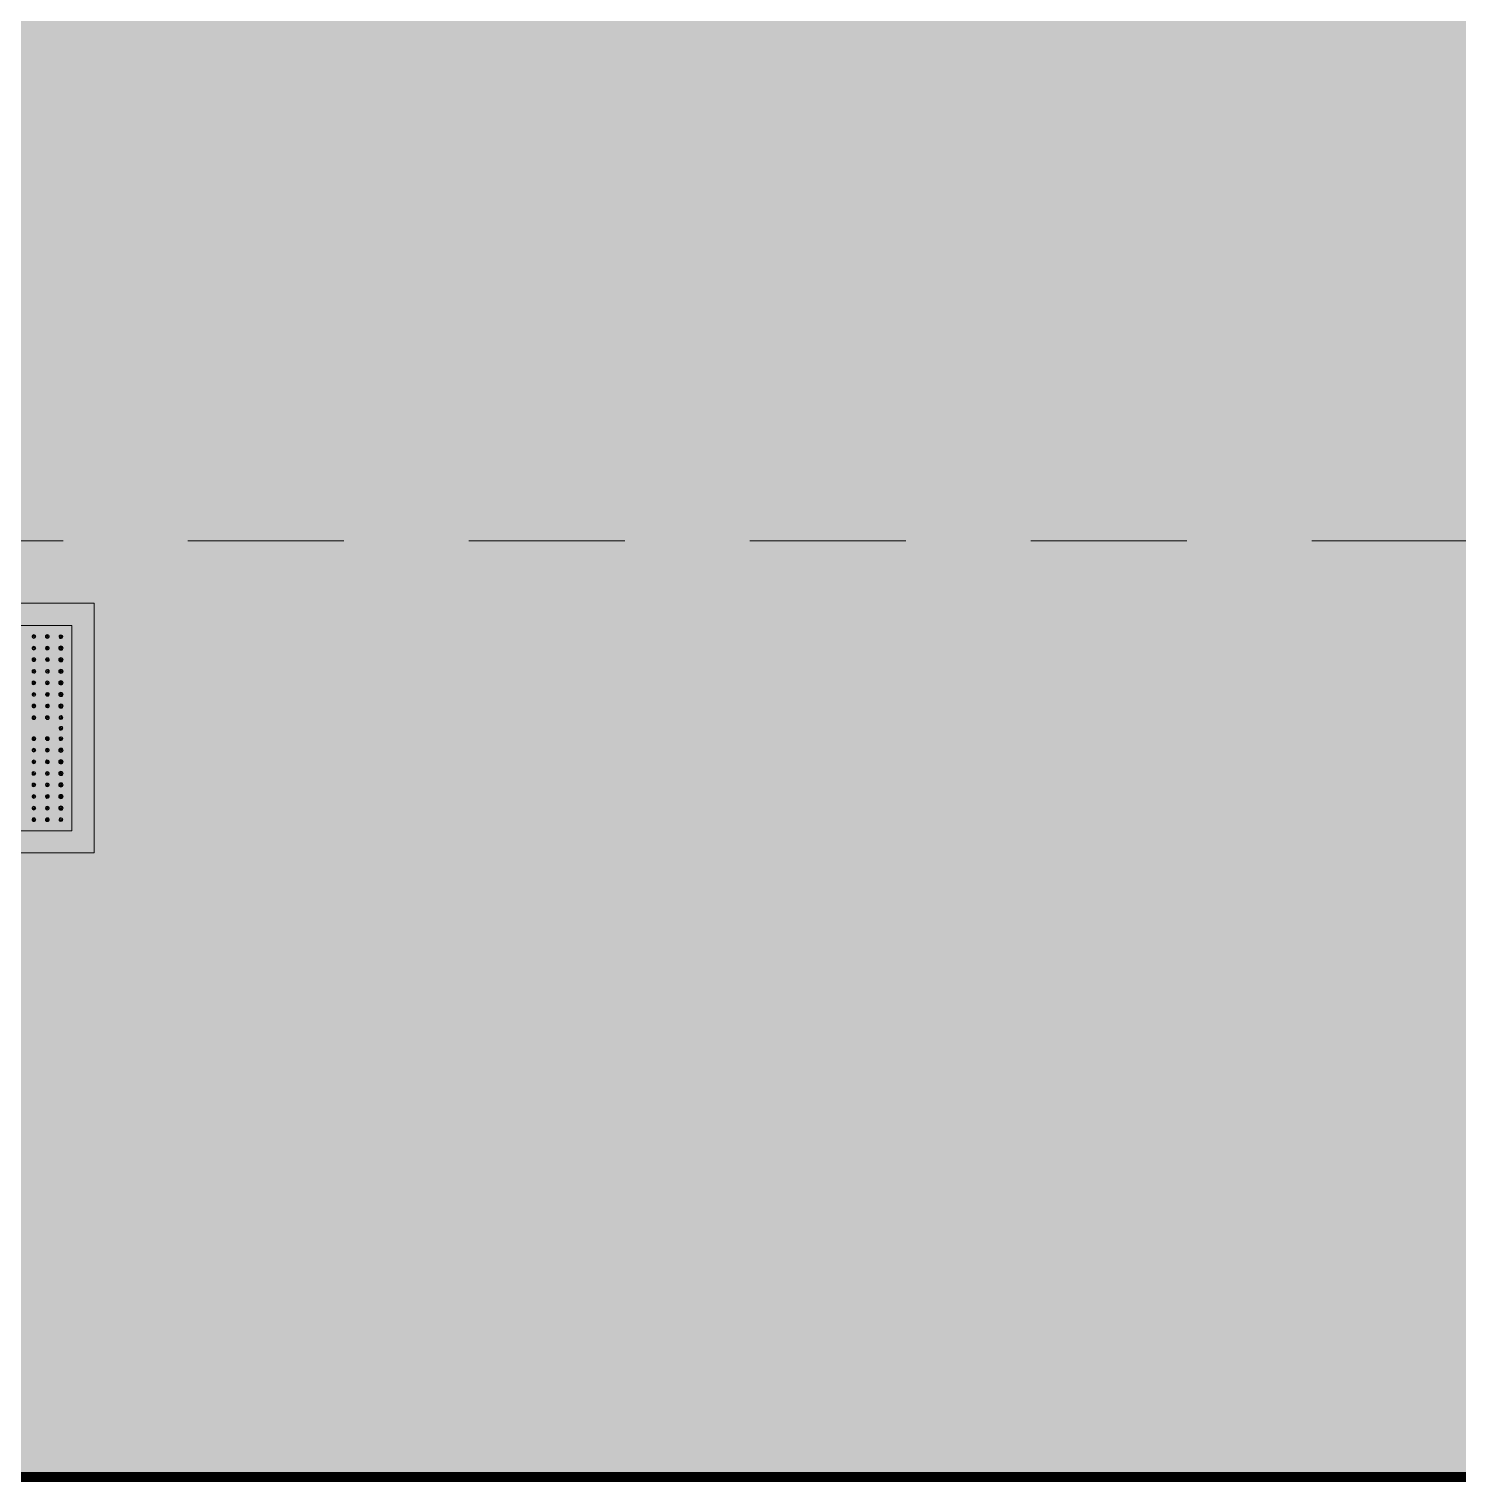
# Model space of a CAD drawing. Header units: metres. Extents: x 8 to 2416, y -346 to 476.
# Drawn here: x 216.36 to 217.504, y -99.405 to -98.241 of the extents above; entities that cross this region are included whole.
import ezdxf

# ---------------------------------------------------------------- set-up
doc = ezdxf.new("R2010")
doc.units = ezdxf.units.M
doc.linetypes.add('0', pattern=[0])
doc.linetypes.add('HIDDEN2', pattern=[0.1875, 0.125, -0.0625])
doc.layers.get('0').update_dxf_attribs({"color": 250, "linetype": '0', "lineweight": 20})
for name, color, linetype, lineweight in [('A-WALL', 250, 'Continuous', 20), ('baños', 140, 'Continuous', 0), ('PLAFON', 253, 'Continuous', 5)]:
    doc.layers.add(name, color=color, linetype=linetype, lineweight=lineweight)
doc.layers.add('Techos 1', color=7, linetype='HIDDEN2', lineweight=9, true_color=0x42391a)
doc.styles.get("Standard").update_dxf_attribs({"font": 'arial.ttf', "height": 0.1875})

# ---------------------------------------------------------------- blocks, each defined once
blk = doc.blocks.new('A$C3bae67db')
at = {"layer": 'baños'}
for points in [[(0.2, 0.2), (0, 0.2), (0, 0), (0.2, 0)], [(0.1822, 0.1822), (0.0178, 0.1822), (0.0178, 0.0178), (0.1822, 0.0178)]]:
    blk.add_lwpolyline(points, close=True, dxfattribs=at)
for centre, radius in [((0.0545, 0.0482), 0.000343), ((0.0637, 0.0482), 0.000343), ((0.1363, 0.0482), 0.000343), ((0.1455, 0.0482), 0.000343), ((0.0359, 0.0267), 0.00173), ((0.0452, 0.0267), 0.00173), ((0.0545, 0.0267), 0.00173), ((0.0637, 0.0267), 0.00173), ((0.073, 0.0267), 0.00173), ((0.0823, 0.0267), 0.00173), ((0.1177, 0.0267), 0.00173), ((0.127, 0.0267), 0.00173), ((0.1363, 0.0267), 0.00173), ((0.1455, 0.0267), 0.00173), ((0.1548, 0.0267), 0.00173), ((0.1641, 0.0267), 0.00173)]:
    blk.add_circle(centre, radius, dxfattribs=at)
for centre, radius, start, end in [((0.0266, 0.0483), 0.00152, 0.5748, 179.4262), ((0.0266, 0.0483), 0.00152, 180.5848, 359.4162), ((0.0264, 0.0483), 0.00121, 160.5364, 180.0027), ((0.0264, 0.0483), 0.00119, 179.6366, 340.6779), ((0.0264, 0.0483), 0.00119, 359.6366, 160.6779), ((0.0264, 0.0483), 0.000341, 359.3461, 180.3246), ((0.0264, 0.0483), 0.000341, 179.6707, 360), ((0.0264, 0.0483), 0.00121, 340.5364, 0.0027), ((0.0359, 0.0483), 0.00152, 0.2469, 179.7554), ((0.0359, 0.0483), 0.00152, 180.2663, 359.736), ((0.0358, 0.0483), 0.0012, 4.3496, 160.459), ((0.0358, 0.0483), 0.0012, 160.3983, 180.0015), ((0.0358, 0.0483), 0.0012, 179.8324, 340.459), ((0.0357, 0.0483), 0.000342, 359.8484, 180.1447), ((0.0357, 0.0483), 0.000342, 179.8484, 0.1447), ((0.0358, 0.0483), 0.00121, 340.4186, 4.4163), ((0.0452, 0.0483), 0.00152, 0.2446, 179.7531), ((0.0452, 0.0483), 0.00152, 180.264, 359.7337), ((0.0452, 0.0483), 0.0012, 157.0568, 212.9166), ((0.0452, 0.0483), 0.0012, 21.8072, 157.7672), ((0.0452, 0.0483), 0.0012, 212.9166, 351.2971), ((0.0451, 0.0483), 0.000342, 359.8553, 180.1516), ((0.0451, 0.0483), 0.000342, 179.8553, 0.1516), ((0.0452, 0.0483), 0.0012, 351.2971, 22.5176), ((0.0545, 0.0483), 0.00151, 359.5064, 180.4926), ((0.0545, 0.0483), 0.00151, 180.3865, 359.6124), ((0.0545, 0.0482), 0.0012, 180.0407, 160.2387), ((0.0544, 0.0483), 0.00113, 160.0026, 181.0359), ((0.0637, 0.0483), 0.00151, 359.5074, 180.4936), ((0.0637, 0.0483), 0.00151, 180.3876, 359.6135), ((0.0637, 0.0482), 0.0012, 19.7613, 359.9593), ((0.0638, 0.0483), 0.00113, 358.9641, 19.9974), ((0.073, 0.0483), 0.00152, 0.2469, 179.7554), ((0.073, 0.0483), 0.00152, 180.2663, 359.736), ((0.0731, 0.0483), 0.0012, 157.4824, 188.7029), ((0.0731, 0.0483), 0.0012, 188.7029, 327.0834), ((0.0731, 0.0483), 0.0012, 22.2328, 158.1928), ((0.0731, 0.0483), 0.000342, 359.8484, 180.1447), ((0.0731, 0.0483), 0.000342, 179.8484, 0.1447), ((0.0731, 0.0483), 0.0012, 327.0834, 22.9432), ((0.0823, 0.0483), 0.00152, 0.2446, 179.7531), ((0.0823, 0.0483), 0.00152, 180.264, 359.7337), ((0.0825, 0.0483), 0.0012, 19.541, 175.6504), ((0.0825, 0.0483), 0.00121, 175.5837, 199.5814), ((0.0825, 0.0483), 0.0012, 199.541, 0.1676), ((0.0825, 0.0483), 0.000342, 359.8553, 180.1516), ((0.0825, 0.0483), 0.000342, 179.8553, 0.1516), ((0.0824, 0.0483), 0.0012, 359.9985, 19.6017), ((0.0916, 0.0483), 0.00152, 0.5738, 179.4252), ((0.0916, 0.0483), 0.00152, 180.5838, 359.4152), ((0.0918, 0.0483), 0.00119, 19.3221, 180.3634), ((0.0918, 0.0483), 0.00121, 179.9973, 199.4636), ((0.0918, 0.0483), 0.00119, 199.3221, 0.3634), ((0.0918, 0.0483), 0.000341, 359.6754, 180.6539), ((0.0918, 0.0483), 0.000341, 180, 0.3293), ((0.0918, 0.0483), 0.00121, 359.9973, 19.4636), ((0.1084, 0.0483), 0.00152, 0.5748, 179.4262), ((0.1084, 0.0483), 0.00152, 180.5848, 359.4162), ((0.1082, 0.0483), 0.00121, 160.5364, 180.0027), ((0.1082, 0.0483), 0.00119, 179.6366, 340.6779), ((0.1082, 0.0483), 0.00119, 359.6366, 160.6779), ((0.1082, 0.0483), 0.000341, 359.3461, 180.3246), ((0.1082, 0.0483), 0.000341, 179.6707, 360), ((0.1082, 0.0483), 0.00121, 340.5364, 0.0027), ((0.1177, 0.0483), 0.00152, 0.2469, 179.7554), ((0.1177, 0.0483), 0.00152, 180.2663, 359.736), ((0.1176, 0.0483), 0.0012, 160.3983, 180.0015), ((0.1175, 0.0483), 0.0012, 179.8324, 340.459), ((0.1175, 0.0483), 0.0012, 4.3496, 160.459), ((0.1175, 0.0483), 0.000342, 359.8484, 180.1447), ((0.1175, 0.0483), 0.000342, 179.8484, 0.1447), ((0.1175, 0.0483), 0.00121, 340.4186, 4.4163), ((0.127, 0.0483), 0.00152, 0.2446, 179.7531), ((0.127, 0.0483), 0.00152, 180.264, 359.7337), ((0.1269, 0.0483), 0.0012, 157.0568, 212.9166), ((0.1269, 0.0483), 0.0012, 21.8072, 157.7672), ((0.1269, 0.0483), 0.0012, 212.9166, 351.2971), ((0.1269, 0.0483), 0.000342, 359.8553, 180.1516), ((0.1269, 0.0483), 0.000342, 179.8553, 0.1516), ((0.1269, 0.0483), 0.0012, 351.2971, 22.5176), ((0.1363, 0.0483), 0.00151, 359.5064, 180.4926), ((0.1363, 0.0483), 0.00151, 180.3865, 359.6124), ((0.1363, 0.0482), 0.0012, 180.0407, 160.2387), ((0.1362, 0.0483), 0.00113, 160.0026, 181.0359), ((0.1455, 0.0483), 0.00151, 359.5074, 180.4936), ((0.1455, 0.0483), 0.00151, 180.3876, 359.6135), ((0.1455, 0.0482), 0.0012, 19.7613, 359.9593), ((0.1456, 0.0483), 0.00113, 358.9641, 19.9974), ((0.1548, 0.0483), 0.00152, 0.2469, 179.7554), ((0.1548, 0.0483), 0.00152, 180.2663, 359.736), ((0.1548, 0.0483), 0.0012, 157.4824, 188.7029), ((0.1548, 0.0483), 0.0012, 22.2328, 158.1928), ((0.1548, 0.0483), 0.0012, 188.7029, 327.0834), ((0.1549, 0.0483), 0.000342, 359.8484, 180.1447), ((0.1549, 0.0483), 0.000342, 179.8484, 0.1447), ((0.1548, 0.0483), 0.0012, 327.0834, 22.9432), ((0.1641, 0.0483), 0.00152, 0.2446, 179.7531), ((0.1641, 0.0483), 0.00152, 180.264, 359.7337), ((0.1642, 0.0483), 0.0012, 19.541, 175.6504), ((0.1642, 0.0483), 0.00121, 175.5837, 199.5814), ((0.1642, 0.0483), 0.0012, 199.541, 0.1676), ((0.1643, 0.0483), 0.000342, 359.8553, 180.1516), ((0.1643, 0.0483), 0.000342, 179.8553, 0.1516), ((0.1642, 0.0483), 0.0012, 359.9985, 19.6017), ((0.1734, 0.0483), 0.00152, 0.5738, 179.4252), ((0.1734, 0.0483), 0.00152, 180.5838, 359.4152), ((0.1736, 0.0483), 0.00119, 19.3221, 180.3634), ((0.1736, 0.0483), 0.00121, 179.9973, 199.4636), ((0.1736, 0.0483), 0.00119, 199.3221, 0.3634), ((0.1736, 0.0483), 0.000341, 359.6754, 180.6539), ((0.1736, 0.0483), 0.000341, 180, 0.3293), ((0.1736, 0.0483), 0.00121, 359.9973, 19.4636), ((0.0266, 0.0375), 0.00152, 0.5584, 179.4439), ((0.0266, 0.0375), 0.00152, 180.5749, 359.4274), ((0.0264, 0.0375), 0.00121, 160.5329, 180.0027), ((0.0264, 0.0375), 0.00119, 179.6411, 340.67), ((0.0264, 0.0375), 0.00119, 359.6383, 160.67), ((0.0264, 0.0375), 0.000341, 359.674, 180.3196), ((0.0264, 0.0375), 0.000341, 179.674, 0.3196), ((0.0264, 0.0375), 0.00121, 340.5329, 0), ((0.0359, 0.0375), 0.00151, 359.5107, 180.5563), ((0.0359, 0.0375), 0.00151, 180.5809, 359.486), ((0.0358, 0.0374), 0.0012, 160.3106, 180), ((0.0358, 0.0374), 0.0012, 179.9258, 340.1673), ((0.0358, 0.0374), 0.0012, 359.9332, 160.1969), ((0.0358, 0.0374), 0.000342, 359.902, 179.9075), ((0.0358, 0.0374), 0.000342, 179.902, 359.9075), ((0.0358, 0.0374), 0.0012, 340.2767, 0.0031), ((0.0452, 0.0375), 0.00151, 358.7861, 167.2863), ((0.0452, 0.0375), 0.00151, 166.8285, 359.2439), ((0.0452, 0.0373), 0.0012, 19.8031, 180.0668), ((0.0452, 0.0373), 0.0012, 179.9969, 199.7233), ((0.0452, 0.0373), 0.0012, 199.8327, 0.0742), ((0.0452, 0.0373), 0.000342, 0.0925, 180.098), ((0.0452, 0.0373), 0.000342, 180.0925, 0.098), ((0.0452, 0.0373), 0.0012, 0, 19.6894), ((0.0545, 0.0375), 0.00151, 358.8207, 181.1784), ((0.0545, 0.0375), 0.00151, 180.71, 359.2891), ((0.0545, 0.0374), 0.0012, 0.1606, 160.2331), ((0.0545, 0.0374), 0.0012, 160.2964, 179.9992), ((0.0545, 0.0374), 0.0012, 180.1603, 340.0847), ((0.0545, 0.0373), 0.000343, 0.1455, 179.8586), ((0.0545, 0.0373), 0.000343, 180.1455, 359.8586), ((0.0545, 0.0374), 0.0012, 340.147, 359.9992), ((0.0637, 0.0375), 0.00151, 358.8216, 181.1793), ((0.0637, 0.0375), 0.00151, 180.7109, 359.29), ((0.0637, 0.0374), 0.0012, 19.7669, 179.8394), ((0.0637, 0.0374), 0.0012, 180.0008, 199.853), ((0.0637, 0.0374), 0.0012, 199.9153, 359.8397), ((0.0637, 0.0373), 0.000343, 0.1414, 179.8545), ((0.0637, 0.0373), 0.000343, 180.1414, 359.8545), ((0.0637, 0.0374), 0.0012, 0.0008, 19.7036), ((0.073, 0.0375), 0.00151, 12.7137, 181.2139), ((0.073, 0.0375), 0.00151, 180.7561, 13.1715), ((0.073, 0.0373), 0.0012, 160.3106, 180), ((0.073, 0.0373), 0.0012, 179.9258, 340.1673), ((0.073, 0.0373), 0.0012, 359.9332, 160.1969), ((0.073, 0.0373), 0.000342, 359.902, 179.9075), ((0.073, 0.0373), 0.000342, 179.902, 359.9075), ((0.073, 0.0373), 0.0012, 340.2767, 0.0031), ((0.0823, 0.0375), 0.00151, 359.4437, 180.4893), ((0.0823, 0.0375), 0.00151, 180.514, 359.4191), ((0.0824, 0.0374), 0.0012, 19.8031, 180.0668), ((0.0824, 0.0374), 0.0012, 179.9969, 199.7233), ((0.0824, 0.0374), 0.0012, 199.8327, 0.0742), ((0.0824, 0.0374), 0.000342, 0.0925, 180.098), ((0.0824, 0.0374), 0.000342, 180.0925, 0.098), ((0.0824, 0.0374), 0.0012, 0, 19.6894), ((0.0916, 0.0375), 0.00152, 0.5561, 179.4416), ((0.0916, 0.0375), 0.00152, 180.5726, 359.4251), ((0.0918, 0.0375), 0.00119, 19.33, 180.3617), ((0.0918, 0.0375), 0.00121, 180, 199.4671), ((0.0918, 0.0375), 0.00119, 199.33, 0.3589), ((0.0918, 0.0375), 0.000341, 359.6804, 180.326), ((0.0918, 0.0375), 0.000341, 179.6804, 0.326), ((0.0918, 0.0375), 0.00121, 359.9973, 19.4671), ((0.1084, 0.0375), 0.00152, 0.5584, 179.4439), ((0.1084, 0.0375), 0.00152, 180.5749, 359.4274), ((0.1082, 0.0375), 0.00121, 160.5329, 180.0027), ((0.1082, 0.0375), 0.00119, 179.6411, 340.67), ((0.1082, 0.0375), 0.00119, 359.6383, 160.67), ((0.1082, 0.0375), 0.000341, 359.674, 180.3196), ((0.1082, 0.0375), 0.000341, 179.674, 0.3196), ((0.1082, 0.0375), 0.00121, 340.5329, 0), ((0.1177, 0.0375), 0.00151, 359.5107, 180.5563), ((0.1177, 0.0375), 0.00151, 180.5809, 359.486), ((0.1176, 0.0374), 0.0012, 160.3106, 180), ((0.1176, 0.0374), 0.0012, 179.9258, 340.1673), ((0.1176, 0.0374), 0.0012, 359.9332, 160.1969), ((0.1176, 0.0374), 0.000342, 359.902, 179.9075), ((0.1176, 0.0374), 0.000342, 179.902, 359.9075), ((0.1176, 0.0374), 0.0012, 340.2767, 0.0031), ((0.127, 0.0375), 0.00151, 358.7861, 167.2863), ((0.127, 0.0375), 0.00151, 166.8285, 359.2439), ((0.127, 0.0373), 0.0012, 19.8031, 180.0668), ((0.127, 0.0373), 0.0012, 179.9969, 199.7233), ((0.127, 0.0373), 0.0012, 199.8327, 0.0742), ((0.127, 0.0373), 0.000342, 0.0925, 180.098), ((0.127, 0.0373), 0.000342, 180.0925, 0.098), ((0.127, 0.0373), 0.0012, 0, 19.6894), ((0.1363, 0.0375), 0.00151, 358.8207, 181.1784), ((0.1363, 0.0375), 0.00151, 180.71, 359.2891), ((0.1363, 0.0374), 0.0012, 0.1606, 160.2331), ((0.1363, 0.0374), 0.0012, 160.2964, 179.9992), ((0.1363, 0.0374), 0.0012, 180.1603, 340.0847), ((0.1363, 0.0373), 0.000343, 0.1455, 179.8586), ((0.1363, 0.0373), 0.000343, 180.1455, 359.8586), ((0.1363, 0.0374), 0.0012, 340.147, 359.9992), ((0.1455, 0.0375), 0.00151, 358.8216, 181.1793), ((0.1455, 0.0375), 0.00151, 180.7109, 359.29), ((0.1455, 0.0374), 0.0012, 19.7669, 179.8394), ((0.1455, 0.0374), 0.0012, 180.0008, 199.853), ((0.1455, 0.0374), 0.0012, 199.9153, 359.8397), ((0.1455, 0.0373), 0.000343, 0.1414, 179.8545), ((0.1455, 0.0373), 0.000343, 180.1414, 359.8545), ((0.1455, 0.0374), 0.0012, 0.0008, 19.7036), ((0.1548, 0.0375), 0.00151, 12.7137, 181.2139), ((0.1548, 0.0375), 0.00151, 180.7561, 13.1715), ((0.1548, 0.0373), 0.0012, 160.3106, 180), ((0.1548, 0.0373), 0.0012, 179.9258, 340.1673), ((0.1548, 0.0373), 0.0012, 359.9332, 160.1969), ((0.1548, 0.0373), 0.000342, 359.902, 179.9075), ((0.1548, 0.0373), 0.000342, 179.902, 359.9075), ((0.1548, 0.0373), 0.0012, 340.2767, 0.0031), ((0.1641, 0.0375), 0.00151, 359.4437, 180.4893), ((0.1641, 0.0375), 0.00151, 180.514, 359.4191), ((0.1642, 0.0374), 0.0012, 19.8031, 180.0668), ((0.1642, 0.0374), 0.0012, 179.9969, 199.7233), ((0.1642, 0.0374), 0.0012, 199.8327, 0.0742), ((0.1642, 0.0374), 0.000342, 0.0925, 180.098), ((0.1642, 0.0374), 0.000342, 180.0925, 0.098), ((0.1642, 0.0374), 0.0012, 0, 19.6894), ((0.1734, 0.0375), 0.00152, 0.5561, 179.4416), ((0.1734, 0.0375), 0.00152, 180.5726, 359.4251), ((0.1736, 0.0375), 0.00119, 19.33, 180.3617), ((0.1736, 0.0375), 0.00121, 180, 199.4671), ((0.1736, 0.0375), 0.00119, 199.33, 0.3589), ((0.1736, 0.0375), 0.000341, 359.6804, 180.326), ((0.1736, 0.0375), 0.000341, 179.6804, 0.326), ((0.1736, 0.0375), 0.00121, 359.9973, 19.4671), ((0.0267, 0.0267), 0.00152, 80.5482, 211.6333), ((0.0266, 0.0265), 0.0012, 359.9068, 160.0844), ((0.0266, 0.0265), 0.0012, 160.3515, 180.0059), ((0.0266, 0.0265), 0.0012, 179.9071, 340.0165), ((0.0267, 0.0267), 0.00151, 212.1424, 320.2087), ((0.0265, 0.0265), 0.000342, 143.4592, 215.8037), ((0.0265, 0.0265), 0.000341, 69.5336, 143.3378), ((0.0265, 0.0265), 0.000343, 215.7027, 279.6382), ((0.0265, 0.0265), 0.00034, 279.6565, 353.5617), ((0.0265, 0.0265), 0.000343, 353.5931, 69.6562), ((0.0267, 0.0267), 0.00151, 319.5304, 80.3649), ((0.0266, 0.0265), 0.0012, 340.2835, 0.0059), ((0.0359, 0.0267), 0.00151, 357.8229, 182.0302), ((0.0359, 0.0266), 0.00151, 180.8988, 359.0998), ((0.0359, 0.0264), 0.00119, 160.3205, 179.9978), ((0.0359, 0.0264), 0.0012, 180.359, 339.9505), ((0.0359, 0.0264), 0.0012, 0.359, 160.183), ((0.0359, 0.0264), 0.000343, 0.3317, 179.6746), ((0.0359, 0.0264), 0.000343, 180.3317, 359.6746), ((0.036, 0.0264), 0.00119, 340.0856, 359.9977), ((0.0452, 0.0267), 0.00151, 357.9698, 182.1771), ((0.0452, 0.0267), 0.00151, 180.9002, 359.1012), ((0.0452, 0.0264), 0.0012, 19.817, 179.641), ((0.0452, 0.0265), 0.00119, 180.0023, 199.9144), ((0.0452, 0.0265), 0.0012, 200.0495, 359.641), ((0.0452, 0.0264), 0.000343, 0.3254, 179.6683), ((0.0452, 0.0264), 0.000343, 180.3254, 359.6683), ((0.0452, 0.0265), 0.00119, 0.0022, 19.6795), ((0.0545, 0.0267), 0.00151, 357.9993, 182.0004), ((0.0545, 0.0266), 0.00151, 180.8962, 359.1035), ((0.0545, 0.0264), 0.0012, 0.3318, 160.2006), ((0.0545, 0.0264), 0.00119, 160.3206, 179.9979), ((0.0545, 0.0264), 0.0012, 180.3487, 339.9527), ((0.0545, 0.0264), 0.000343, 0.3212, 179.6802), ((0.0545, 0.0264), 0.000343, 180.3212, 359.6802), ((0.0545, 0.0264), 0.00119, 340.0873, 359.9978), ((0.0637, 0.0267), 0.00151, 357.9996, 182.0007), ((0.0637, 0.0266), 0.00151, 180.8965, 359.1038), ((0.0637, 0.0264), 0.0012, 19.7994, 179.6682), ((0.0637, 0.0264), 0.00119, 180.0022, 199.9127), ((0.0637, 0.0264), 0.0012, 200.0473, 359.6513), ((0.0637, 0.0264), 0.000343, 0.3198, 179.6788), ((0.0637, 0.0264), 0.000343, 180.3198, 359.6788), ((0.0638, 0.0264), 0.00119, 0.0021, 19.6794), ((0.073, 0.0267), 0.00151, 357.8229, 182.0302), ((0.073, 0.0267), 0.00151, 180.8988, 359.0998), ((0.073, 0.0265), 0.00119, 160.3205, 179.9978), ((0.073, 0.0265), 0.0012, 180.359, 339.9505), ((0.073, 0.0264), 0.0012, 0.359, 160.183), ((0.073, 0.0264), 0.000343, 0.3317, 179.6746), ((0.073, 0.0264), 0.000343, 180.3317, 359.6746), ((0.073, 0.0265), 0.00119, 340.0856, 359.9977), ((0.0823, 0.0267), 0.00151, 357.9698, 182.1771), ((0.0823, 0.0266), 0.00151, 180.9002, 359.1012), ((0.0823, 0.0264), 0.0012, 19.817, 179.641), ((0.0823, 0.0264), 0.00119, 180.0023, 199.9144), ((0.0823, 0.0264), 0.0012, 200.0495, 359.641), ((0.0823, 0.0264), 0.000343, 0.3254, 179.6683), ((0.0823, 0.0264), 0.000343, 180.3254, 359.6683), ((0.0823, 0.0264), 0.00119, 0.0022, 19.6795), ((0.0915, 0.0267), 0.00151, 99.6351, 220.4696), ((0.0916, 0.0267), 0.00151, 219.7913, 327.8576), ((0.0917, 0.0265), 0.0012, 19.9156, 180.0932), ((0.0917, 0.0265), 0.0012, 179.9941, 199.7165), ((0.0917, 0.0265), 0.0012, 199.9835, 0.0929), ((0.0915, 0.0267), 0.00152, 328.3667, 99.4518), ((0.0917, 0.0265), 0.000343, 110.3438, 186.4069), ((0.0917, 0.0265), 0.00034, 186.4383, 260.3435), ((0.0917, 0.0265), 0.000341, 36.6622, 110.4664), ((0.0917, 0.0265), 0.000343, 260.3618, 324.2973), ((0.0917, 0.0265), 0.000342, 324.1963, 36.5408), ((0.0917, 0.0265), 0.0012, 359.9941, 19.6485), ((0.0999, 0.0267), 0.00151, 99.6351, 220.4696), ((0.0999, 0.0267), 0.00151, 219.7913, 327.8576), ((0.1, 0.0265), 0.0012, 19.9156, 180.0932), ((0.1, 0.0265), 0.0012, 179.9941, 199.7165), ((0.1, 0.0265), 0.0012, 199.9835, 0.0929), ((0.0999, 0.0267), 0.00152, 328.3667, 99.4518), ((0.1, 0.0265), 0.000343, 110.3438, 186.4069), ((0.1, 0.0265), 0.00034, 186.4383, 260.3435), ((0.1, 0.0265), 0.000341, 36.6622, 110.4664), ((0.1, 0.0265), 0.000343, 260.3618, 324.2973), ((0.1, 0.0265), 0.000342, 324.1963, 36.5408), ((0.1, 0.0265), 0.0012, 359.9941, 19.6485), ((0.1085, 0.0267), 0.00152, 80.5482, 211.6333), ((0.1083, 0.0265), 0.0012, 160.3515, 180.0059), ((0.1083, 0.0265), 0.0012, 179.9071, 340.0165), ((0.1083, 0.0265), 0.0012, 359.9068, 160.0844), ((0.1084, 0.0267), 0.00151, 212.1424, 320.2087), ((0.1083, 0.0265), 0.000341, 69.5336, 143.3378), ((0.1083, 0.0265), 0.000342, 143.4592, 215.8037), ((0.1083, 0.0265), 0.000343, 215.7027, 279.6382), ((0.1083, 0.0265), 0.000343, 353.5931, 69.6562), ((0.1083, 0.0265), 0.00034, 279.6565, 353.5617), ((0.1085, 0.0267), 0.00151, 319.5304, 80.3649), ((0.1083, 0.0265), 0.0012, 340.2835, 0.0059), ((0.1177, 0.0267), 0.00151, 357.8229, 182.0302), ((0.1177, 0.0266), 0.00151, 180.8988, 359.0998), ((0.1177, 0.0264), 0.00119, 160.3205, 179.9978), ((0.1177, 0.0264), 0.0012, 180.359, 339.9505), ((0.1177, 0.0264), 0.0012, 0.359, 160.183), ((0.1177, 0.0264), 0.000343, 0.3317, 179.6746), ((0.1177, 0.0264), 0.000343, 180.3317, 359.6746), ((0.1177, 0.0264), 0.00119, 340.0856, 359.9977), ((0.127, 0.0267), 0.00151, 357.9698, 182.1771), ((0.127, 0.0267), 0.00151, 180.9002, 359.1012), ((0.127, 0.0264), 0.0012, 19.817, 179.641), ((0.127, 0.0265), 0.00119, 180.0023, 199.9144), ((0.127, 0.0265), 0.0012, 200.0495, 359.641), ((0.127, 0.0264), 0.000343, 0.3254, 179.6683), ((0.127, 0.0264), 0.000343, 180.3254, 359.6683), ((0.127, 0.0265), 0.00119, 0.0022, 19.6795), ((0.1363, 0.0267), 0.00151, 357.9993, 182.0004), ((0.1363, 0.0266), 0.00151, 180.8962, 359.1035), ((0.1363, 0.0264), 0.0012, 0.3318, 160.2006), ((0.1362, 0.0264), 0.00119, 160.3206, 179.9979), ((0.1363, 0.0264), 0.0012, 180.3487, 339.9527), ((0.1363, 0.0264), 0.000343, 0.3212, 179.6802), ((0.1363, 0.0264), 0.000343, 180.3212, 359.6802), ((0.1363, 0.0264), 0.00119, 340.0873, 359.9978), ((0.1455, 0.0267), 0.00151, 357.9996, 182.0007), ((0.1455, 0.0266), 0.00151, 180.8965, 359.1038), ((0.1455, 0.0264), 0.0012, 19.7994, 179.6682), ((0.1455, 0.0264), 0.00119, 180.0022, 199.9127), ((0.1455, 0.0264), 0.0012, 200.0473, 359.6513), ((0.1455, 0.0264), 0.000343, 0.3198, 179.6788), ((0.1455, 0.0264), 0.000343, 180.3198, 359.6788), ((0.1455, 0.0264), 0.00119, 0.0021, 19.6794), ((0.1548, 0.0267), 0.00151, 357.8229, 182.0302), ((0.1548, 0.0267), 0.00151, 180.8988, 359.0998), ((0.1548, 0.0264), 0.0012, 0.359, 160.183), ((0.1548, 0.0265), 0.00119, 160.3205, 179.9978), ((0.1548, 0.0265), 0.0012, 180.359, 339.9505), ((0.1548, 0.0264), 0.000343, 0.3317, 179.6746), ((0.1548, 0.0264), 0.000343, 180.3317, 359.6746), ((0.1548, 0.0265), 0.00119, 340.0856, 359.9977), ((0.1641, 0.0267), 0.00151, 357.9698, 182.1771), ((0.1641, 0.0266), 0.00151, 180.9002, 359.1012), ((0.1641, 0.0264), 0.0012, 19.817, 179.641), ((0.164, 0.0264), 0.00119, 180.0023, 199.9144), ((0.164, 0.0264), 0.0012, 200.0495, 359.641), ((0.164, 0.0264), 0.000343, 0.3254, 179.6683), ((0.164, 0.0264), 0.000343, 180.3254, 359.6683), ((0.1641, 0.0264), 0.00119, 0.0022, 19.6795), ((0.1733, 0.0267), 0.00151, 99.6351, 220.4696), ((0.1734, 0.0265), 0.0012, 19.9156, 180.0932), ((0.1734, 0.0265), 0.0012, 179.9941, 199.7165), ((0.1733, 0.0267), 0.00151, 219.7913, 327.8576), ((0.1734, 0.0265), 0.0012, 199.9835, 0.0929), ((0.1733, 0.0267), 0.00152, 328.3667, 99.4518), ((0.1735, 0.0265), 0.000343, 110.3438, 186.4069), ((0.1735, 0.0265), 0.00034, 186.4383, 260.3435), ((0.1735, 0.0265), 0.000341, 36.6622, 110.4664), ((0.1735, 0.0265), 0.000343, 260.3618, 324.2973), ((0.1735, 0.0265), 0.000342, 324.1963, 36.5408), ((0.1734, 0.0265), 0.0012, 359.9941, 19.6485)]:
    blk.add_arc(centre, radius, start, end, dxfattribs=at)
blk = doc.blocks.new('PL BASE 2N NASAS 09')
at = {"layer": 'A-WALL'}
blk.add_line((168.6075, -8.9617), (165.3375, -8.9617), dxfattribs=at)
at = {"layer": 'Techos 1'}
blk.add_line((161.3475, -8.2117), (176.0975, -8.2117), dxfattribs=at)
at = {"layer": 'baños', "rotation": 90}
blk.add_blockref('A$C3bae67db', (166.4475, -8.4618), dxfattribs=at)
at = {"layer": 'baños', "linetype": 'Continuous', "flags": 8}
for tag, p in [('MODELNUMBER', (167.1329, -5.6306, 0)), ('TRADENAME', (167.1329, -5.6307, 0)), ('PRODUCT', (167.1329, -5.6307, 0)), ('MATERIAL', (167.1329, -5.6307, 0)), ('MODELNUMBER', (168.3076, -5.6306, 0)), ('TRADENAME', (168.3076, -5.6307, 0)), ('PRODUCT', (168.3076, -5.6307, 0)), ('MATERIAL', (168.3076, -5.6307, 0))]:
    blk.add_attdef(tag, p, '', height=0.0000254, rotation=180.0001, dxfattribs=at)
blk = doc.blocks.new('PL MUEBLES 2N NASAS 09')
blk.add_blockref('PL BASE 2N NASAS 09', (49.9143, 62.717))

msp = doc.modelspace()

# ---------------------------------------------------------------- hatches: boundary and pattern name
at = {"layer": 'PLAFON', "transparency": 33554477}
h = msp.add_hatch(color=256, dxfattribs=at)
h.dxf.hatch_style = 1
edge = h.paths.add_edge_path()
edge.add_line((215.2618, -98.0207), (215.2618, -99.3307))
edge.add_arc((215.3318, -99.3307), 0.07, 180, 270)
edge.add_line((215.3318, -99.4007), (216.3918, -99.4007))
edge.add_line((216.3918, -99.4007), (219.7418, -99.4007))
edge.add_arc((219.7418, -99.3307), 0.07, 270, 360)
edge.add_line((219.8118, -99.3307), (219.8118, -95.9207))
edge.add_arc((219.7418, -95.9207), 0.07, 0, 90)
edge.add_line((219.7418, -95.8507), (215.3318, -95.8507))
edge.add_arc((215.3318, -95.9207), 0.07, 90, 180)
edge.add_line((215.2618, -95.9207), (215.2618, -98.0207))

# ---------------------------------------------------------------- linework, layer by layer
at = {"layer": 'PLAFON', "const_width": 0.008}
for points in [[(216.3918, -99.4007), (219.7418, -99.4007, 0.414214), (219.8118, -99.3307), (219.8118, -95.9207, 0.414214), (219.7418, -95.8507), (215.3318, -95.8507, 0.414214), (215.2618, -95.9207), (215.2618, -98.0207)], [(215.2618, -98.0207), (215.2618, -99.3307, 0.414214), (215.3318, -99.4007), (216.3918, -99.4007)]]:
    msp.add_lwpolyline(points, format="xyb", dxfattribs=at)

# ---------------------------------------------------------------- block references
msp.add_blockref('PL MUEBLES 2N NASAS 09', (0.05, -153.156))

doc.saveas('drawing.dxf')
